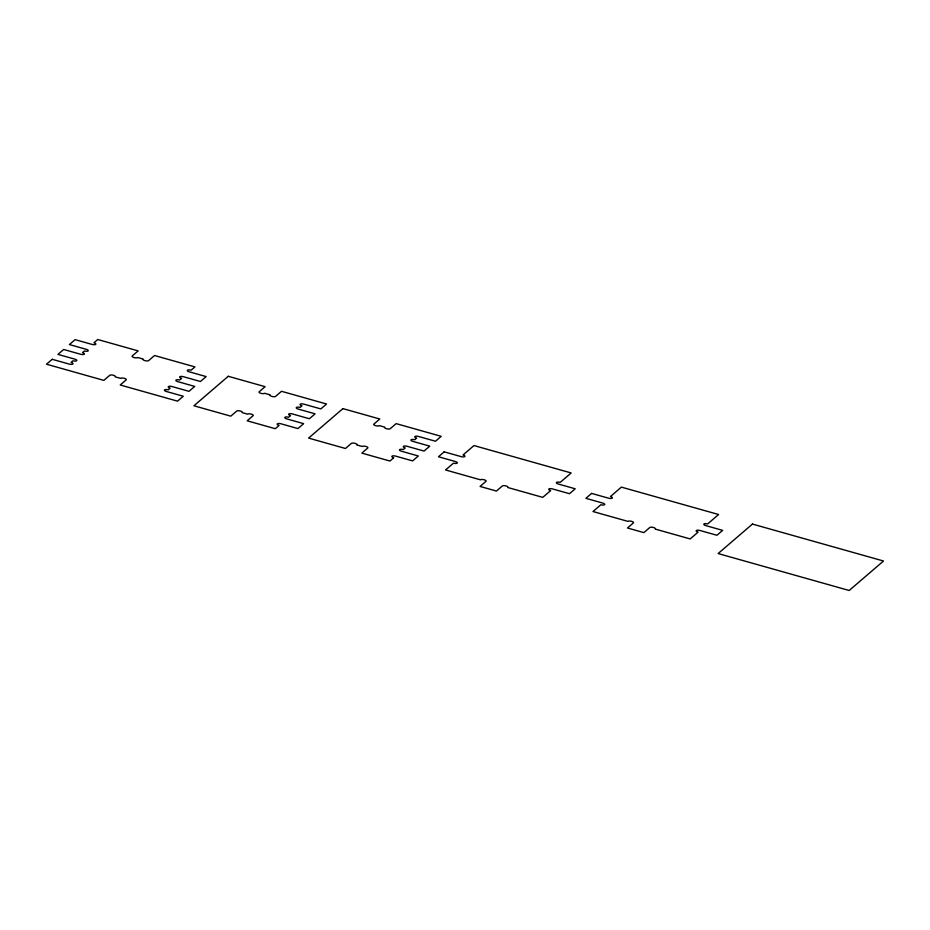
<?xml version="1.0" encoding="UTF-8"?>
<svg xmlns="http://www.w3.org/2000/svg" width="930" height="930" viewBox="0 0 930 930"><rect width="100%" height="100%" fill="white"/><g stroke="black" fill="none" stroke-linecap="round" stroke-linejoin="round"><path stroke-width="1.4" d="M52.22 359.305L46.5 364.211L103.835 380.382L109.752 375.301A2.93 1.011 10.2 0 1 113.425 375.255A2.93 1.011 10.2 0 1 115.204 376.836L120.668 378.382A2.93 1.011 10.2 0 1 124.353 378.324A2.93 1.011 10.2 0 1 126.131 379.917L120.214 384.997L177.549 401.156L183.268 396.25L166.342 391.472A2.93 1.011 10.2 0 1 164.564 389.879A2.93 1.011 10.2 0 1 168.249 389.833L170.155 388.194A2.93 1.011 10.2 0 1 168.377 386.613A2.93 1.011 10.2 0 1 172.062 386.555L188.988 391.332L194.719 386.415L177.793 381.649A2.93 1.011 10.2 0 1 176.014 380.056A2.93 1.011 10.2 0 1 179.699 380.01L181.606 378.371A2.93 1.011 10.2 0 1 179.827 376.778A2.93 1.011 10.2 0 1 183.512 376.731L200.438 381.509L206.158 376.592L189.232 371.814A2.93 1.011 10.2 0 1 187.453 370.233A2.93 1.011 10.2 0 1 191.138 370.175L194.951 366.908L154.543 355.516L148.637 360.596A2.93 1.011 10.2 0 1 144.952 360.642A2.93 1.011 10.2 0 1 143.174 359.05L137.71 357.515A2.93 1.011 10.2 0 1 134.025 357.562A2.93 1.011 10.2 0 1 132.258 355.969L138.163 350.901L97.755 339.508L93.942 342.786A2.93 1.011 10.2 0 1 95.72 344.367A2.93 1.011 10.2 0 1 92.035 344.414L75.109 339.648L69.39 344.565L86.316 349.331A2.93 1.011 10.2 0 1 88.094 350.924A2.93 1.011 10.2 0 1 84.409 350.97L82.503 352.61A2.93 1.011 10.2 0 1 84.281 354.202A2.93 1.011 10.2 0 1 80.596 354.249L63.67 349.471L57.939 354.388L74.877 359.154A2.93 1.011 10.2 0 1 76.644 360.747A2.93 1.011 10.2 0 1 72.959 360.794L71.052 362.433A2.93 1.011 10.2 0 1 72.831 364.025A2.93 1.011 10.2 0 1 69.145 364.072L52.22 359.305M228.257 376.29L193.928 405.782L230.791 416.163L236.697 411.095A2.93 1.011 10.2 0 1 240.382 411.037A2.93 1.011 10.2 0 1 242.16 412.629L247.624 414.164A2.93 1.011 10.2 0 1 251.298 414.117A2.93 1.011 10.2 0 1 253.076 415.71L247.171 420.79L275.292 428.707L279.105 425.44A2.93 1.011 10.2 0 1 277.326 423.848A2.93 1.011 10.2 0 1 281.011 423.801L297.937 428.567L303.657 423.662L286.731 418.884A2.93 1.011 10.2 0 1 284.952 417.291A2.93 1.011 10.2 0 1 288.637 417.245L290.544 415.605A2.93 1.011 10.2 0 1 288.765 414.024A2.93 1.011 10.2 0 1 292.45 413.966L309.376 418.744L315.107 413.827L298.181 409.061A2.93 1.011 10.2 0 1 296.403 407.468A2.93 1.011 10.2 0 1 300.088 407.421L301.994 405.782A2.93 1.011 10.2 0 1 300.216 404.19A2.93 1.011 10.2 0 1 303.901 404.143L320.827 408.921L326.546 404.004L281.499 391.298L275.582 396.378A2.93 1.011 10.2 0 1 271.897 396.424A2.93 1.011 10.2 0 1 270.13 394.843L264.666 393.297A2.93 1.011 10.2 0 1 260.981 393.355A2.93 1.011 10.2 0 1 259.203 391.763L265.12 386.682L228.257 376.29M342.926 408.619L308.597 438.1L345.449 448.493L351.366 443.412A2.93 1.011 10.2 0 1 355.051 443.366A2.93 1.011 10.2 0 1 356.829 444.959L362.281 446.493A2.93 1.011 10.2 0 1 365.967 446.447A2.93 1.011 10.2 0 1 367.745 448.028L361.828 453.108L389.949 461.036L393.774 457.758A2.93 1.011 10.2 0 1 391.995 456.177A2.93 1.011 10.2 0 1 395.68 456.13L412.606 460.896L418.326 455.979L401.4 451.213A2.93 1.011 10.2 0 1 399.621 449.62A2.93 1.011 10.2 0 1 403.306 449.574L405.213 447.935A2.93 1.011 10.2 0 1 403.434 446.342A2.93 1.011 10.2 0 1 407.119 446.295L424.045 451.073L429.765 446.156L412.839 441.378A2.93 1.011 10.2 0 1 411.072 439.797A2.93 1.011 10.2 0 1 414.745 439.75L416.663 438.111A2.93 1.011 10.2 0 1 414.885 436.519A2.93 1.011 10.2 0 1 418.57 436.472L435.496 441.239L441.215 436.333L396.168 423.627L390.251 428.707A2.93 1.011 10.2 0 1 386.566 428.753A2.93 1.011 10.2 0 1 384.788 427.172L379.335 425.626A2.93 1.011 10.2 0 1 375.65 425.673A2.93 1.011 10.2 0 1 373.872 424.092L379.789 419.012L342.926 408.619M444.18 451.852L438.449 456.758L455.375 461.536A2.93 1.011 10.2 0 1 457.153 463.117A2.93 1.011 10.2 0 1 453.468 463.175L445.551 469.964L480.508 479.822A2.93 1.011 10.2 0 1 484.181 479.775A2.93 1.011 10.2 0 1 485.96 481.356L480.054 486.437L496.434 491.052L502.34 485.983A2.93 1.011 10.2 0 1 506.025 485.925A2.93 1.011 10.2 0 1 507.803 487.518L542.748 497.364L550.665 490.575A2.93 1.011 10.2 0 1 548.886 488.982A2.93 1.011 10.2 0 1 552.571 488.936L569.497 493.702L575.217 488.796L558.291 484.019A2.93 1.011 10.2 0 1 556.524 482.426A2.93 1.011 10.2 0 1 560.197 482.379L571.171 472.963L473.975 445.563L463.012 454.979A2.93 1.011 10.2 0 1 464.791 456.572A2.93 1.011 10.2 0 1 461.106 456.618L444.18 451.852M591.608 493.412L585.877 498.329L602.803 503.095A2.93 1.011 10.2 0 1 604.581 504.688A2.93 1.011 10.2 0 1 600.896 504.734L592.98 511.535L627.936 521.381A2.93 1.011 10.2 0 1 631.61 521.335A2.93 1.011 10.2 0 1 633.388 522.916L627.483 527.996L643.862 532.611L649.768 527.543A2.93 1.011 10.2 0 1 653.453 527.484A2.93 1.011 10.2 0 1 655.231 529.077L690.176 538.935L698.093 532.134A2.93 1.011 10.2 0 1 696.314 530.542A2.93 1.011 10.2 0 1 699.999 530.495L716.925 535.262L722.645 530.356L705.719 525.578A2.93 1.011 10.2 0 1 703.952 523.997A2.93 1.011 10.2 0 1 707.625 523.939L718.599 514.523L621.403 487.122L610.44 496.539A2.93 1.011 10.2 0 1 612.219 498.131A2.93 1.011 10.2 0 1 608.534 498.178L591.608 493.412M752.451 524.067L718.123 553.548L849.171 590.492L883.5 561.011L752.451 524.067"/></g></svg>
